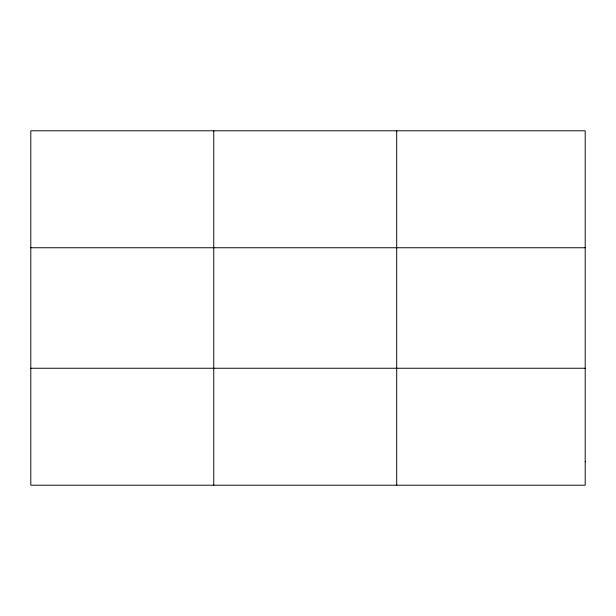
<?xml version="1.0" encoding="UTF-8"?>
<svg xmlns="http://www.w3.org/2000/svg" width="616" height="616" viewBox="0 0 616 616"><rect width="100%" height="100%" fill="white"/><g stroke="black" fill="none" stroke-linecap="round" stroke-linejoin="round"><path stroke-width="0.92" d="M213.752 130.785L213.752 485.216M396.704 130.785L396.704 485.216M30.8 247.748L585.2 247.748M30.8 368.252L585.2 368.252M585.2 461.823L585.2 485.216L30.8 485.216L30.8 130.785L585.2 130.785L585.2 461.823"/></g></svg>
